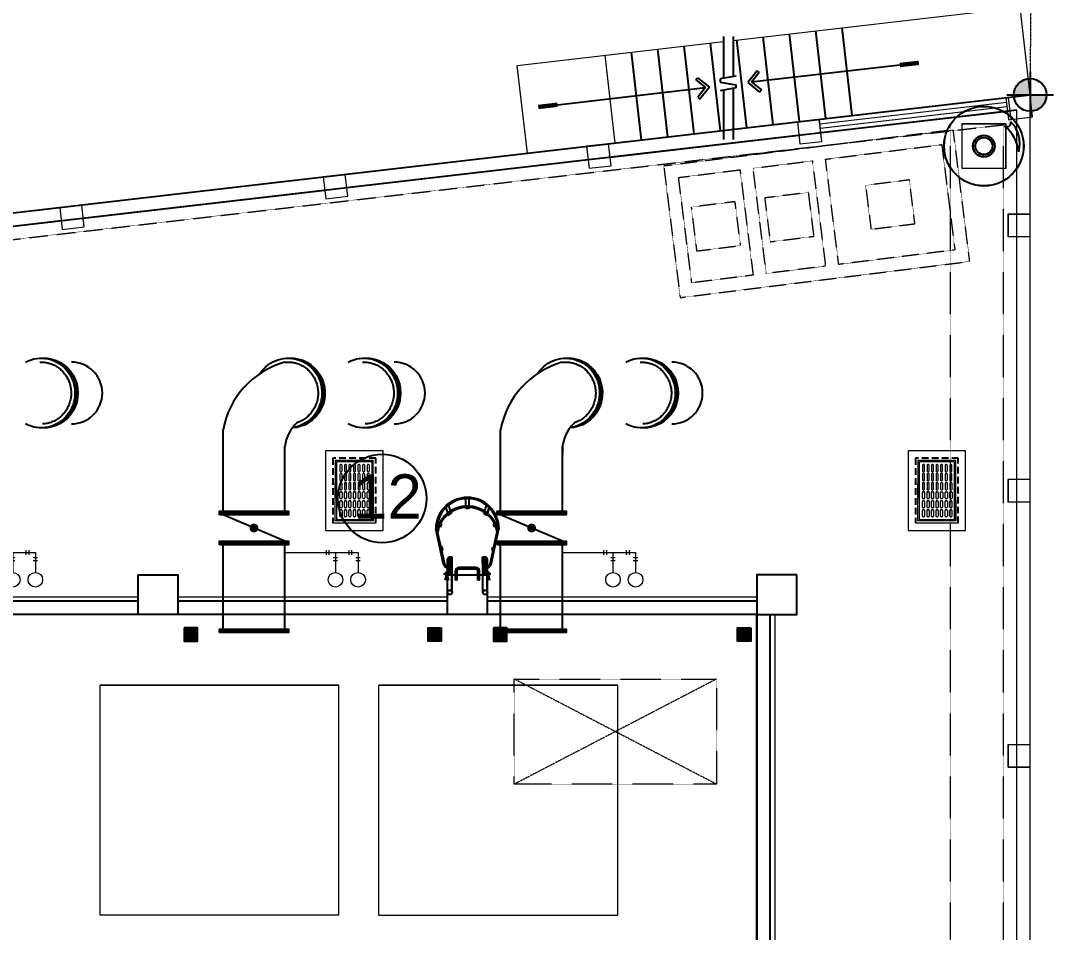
# Model space of a CAD drawing. Header units: inches. Extents: x 25480 to 951550, y -607927 to 1377809.
# Drawn here: x 498587 to 510268, y 374375 to 384686 of the extents above; entities that cross this region are included whole.
import ezdxf

# ---------------------------------------------------------------- set-up
doc = ezdxf.new("R2010")
doc.units = ezdxf.units.IN
doc.header["$MEASUREMENT"] = 0
for name, pattern in [('CENTER', [2, 1.25, -0.25, 0.25, -0.25]), ('HIDDEN', [0.375, 0.25, -0.125]), ('PHANTOM', [2.5, 1.25, -0.25, 0.25, -0.25, 0.25, -0.25])]:
    doc.linetypes.add(name, pattern=pattern)
doc.layers.add('DIM', color=251, linetype='Continuous', lineweight=0)
for name, color, linetype in [('M-HVAC-EQPM-NEW', 5, 'Continuous'), ('M-X-BKGD', 8, 'Continuous'), ('PIPE FLOOR PLAN', 251, 'Continuous')]:
    doc.layers.add(name, color=color, linetype=linetype)
doc.styles.get("Standard").update_dxf_attribs({"font": 'arial.ttf'})

# ---------------------------------------------------------------- blocks, each defined once
blk = doc.blocks.new('123')
at = {"layer": 'DIM', "color": 8, "lineweight": 0}
for p, q in [((-754072, -1065246), (-751472, -1065246)), ((-754072, -1065246), (-751472, -1065246)), ((-754072, -1067946), (-754072, -1065246)), ((-754072, -1065246), (-751472, -1065246)), ((-754072, -1065246), (-751472, -1065246)), ((-754072, -1067946), (-754072, -1065246)), ((-751472, -1067946), (-751472, -1065246)), ((-751472, -1065246), (-751472, -1067946)), ((-751472, -1067946), (-751472, -1065246)), ((-751472, -1065246), (-751472, -1067946)), ((-754072, -1067946), (-751472, -1067946)), ((-754072, -1067946), (-751472, -1067946)), ((-754072, -1067946), (-751472, -1067946)), ((-754072, -1067946), (-751472, -1067946)), ((-754072, -1068401), (-751472, -1068401)), ((-754072, -1068401), (-751472, -1068401)), ((-754072, -1068401), (-754072, -1071101)), ((-754072, -1068401), (-751472, -1068401)), ((-754072, -1068401), (-751472, -1068401)), ((-754072, -1068401), (-754072, -1071101)), ((-751472, -1071101), (-751472, -1068401)), ((-751472, -1068401), (-751472, -1071101)), ((-751472, -1071101), (-751472, -1068401)), ((-751472, -1068401), (-751472, -1071101)), ((-754072, -1071101), (-751472, -1071101)), ((-754072, -1071101), (-751472, -1071101)), ((-754072, -1071101), (-751472, -1071101)), ((-754072, -1071101), (-751472, -1071101))]:
    blk.add_line(p, q, dxfattribs=at)
at = {"layer": 'DIM', "color": 8, "linetype": 'Continuous', "lineweight": 0, "ltscale": 10}
for p, q in [((-776145, -1075616), (-744963, -1075616)), ((-755145, -1075616), (-752395, -1075616)), ((-752145, -1075616), (-749395, -1075616)), ((-749145, -1075616), (-746395, -1075616)), ((-746145, -1075616), (-745064, -1075616)), ((-786820, -1075766), (-744795, -1075766)), ((-786820, -1075766), (-745047, -1075766))]:
    blk.add_line(p, q, dxfattribs=at)
at = {"layer": 'DIM', "ltscale": 10}
for points in [[(-746038, -1065038), (-746067, -1064790), (-746315, -1064818), (-746286, -1065067)], [(-745693, -1068018), (-745722, -1067770), (-745970, -1067798), (-745941, -1068047)], [(-745348, -1070998), (-745376, -1070750), (-745625, -1070778), (-745596, -1071027)], [(-745071, -1073382), (-745100, -1073134), (-745348, -1073163), (-745320, -1073411)], [(-744795, -1075766), (-744824, -1075518), (-745072, -1075547), (-745043, -1075795)]]:
    blk.add_lwpolyline(points, close=True, dxfattribs=at)
at = {"layer": 'DIM', "color": 8, "linetype": 'Continuous', "lineweight": 0, "ltscale": 10}
blk.add_lwpolyline([(-745623, -1074993), (-745623, -1075493), (-745123, -1075493), (-745123, -1074993)], close=True, dxfattribs=at)
at = {"layer": 'DIM'}
for points in [[(-752395, -1075516), (-752395, -1075766), (-752145, -1075766), (-752145, -1075516)], [(-749395, -1075516), (-749395, -1075766), (-749145, -1075766), (-749145, -1075516)], [(-746395, -1075516), (-746395, -1075766), (-746145, -1075766), (-746145, -1075516)]]:
    blk.add_lwpolyline(points, close=True, dxfattribs=at)
at = {"layer": 'PIPE FLOOR PLAN', "color": 8}
for p, q in [((-747981, -1049571), (-744963, -1075616)), ((-747830, -1049571), (-744795, -1075766)), ((-747830, -1049571), (-744795, -1075766)), ((-750671, -1072676), (-750671, -1054126)), ((-750671, -1072676), (-750671, -1054126)), ((-746532, -1062075), (-746216, -1064807)), ((-750521, -1065676), (-750521, -1062626)), ((-750521, -1065676), (-750521, -1062626)), ((-746187, -1065055), (-745871, -1067787)), ((-750521, -1069176), (-750521, -1066126)), ((-750521, -1069176), (-750521, -1066126)), ((-745842, -1068035), (-745525, -1070767)), ((-750104, -1069132), (-749704, -1069045)), ((-750101, -1069144), (-749734, -1069064)), ((-749707, -1069058), (-749703, -1069057)), ((-749684, -1069091), (-749679, -1069079)), ((-750420, -1069176), (-750049, -1069176)), ((-750221, -1069160), (-750281, -1069146)), ((-750281, -1069160), (-750221, -1069160)), ((-750281, -1069173), (-750221, -1069173)), ((-750221, -1069173), (-750281, -1069186)), ((-750221, -1069143), (-750208, -1069143)), ((-750208, -1069192), (-750208, -1069143)), ((-750208, -1069153), (-750196, -1069153)), ((-750208, -1069180), (-750196, -1069180)), ((-750208, -1069192), (-750139, -1069192)), ((-750196, -1069180), (-750196, -1069153)), ((-750126, -1069192), (-750024, -1069192)), ((-750024, -1069192), (-750024, -1069204)), ((-750024, -1069229), (-750024, -1069192)), ((-749943, -1069122), (-749946, -1069110)), ((-749943, -1069122), (-749907, -1069114)), ((-749907, -1069114), (-749910, -1069102)), ((-749651, -1069106), (-749645, -1069094)), ((-749539, -1069180), (-749552, -1069184)), ((-749461, -1069157), (-749526, -1069176)), ((-749434, -1069187), (-749503, -1069208)), ((-750420, -1069226), (-750049, -1069226)), ((-750282, -1069266), (-750227, -1069266)), ((-750282, -1069284), (-750282, -1069266)), ((-750282, -1069284), (-750224, -1069284)), ((-750221, -1069204), (-750134, -1069204)), ((-750221, -1069266), (-750221, -1069536)), ((-750221, -1069266), (-750176, -1069266)), ((-750221, -1069284), (-750176, -1069284)), ((-750158, -1069500), (-750158, -1069303)), ((-750139, -1069500), (-750139, -1069303)), ((-750119, -1069204), (-750024, -1069204)), ((-750091, -1069217), (-750024, -1069217)), ((-750091, -1069229), (-750024, -1069229)), ((-750077, -1069217), (-750077, -1069204)), ((-749515, -1069211), (-749528, -1069215)), ((-749471, -1069383), (-749459, -1069383)), ((-749471, -1069420), (-749459, -1069420)), ((-749446, -1069383), (-749360, -1069383)), ((-749446, -1069420), (-749360, -1069420)), ((-750282, -1069518), (-750223, -1069518)), ((-750282, -1069536), (-750282, -1069518)), ((-750282, -1069536), (-750224, -1069536)), ((-750221, -1069518), (-750176, -1069518)), ((-750221, -1069536), (-750176, -1069536)), ((-750521, -1072676), (-750521, -1069626)), ((-750521, -1072676), (-750521, -1069626)), ((-750420, -1069576), (-750049, -1069576)), ((-750420, -1069626), (-750049, -1069626)), ((-750221, -1069628), (-750281, -1069616)), ((-750281, -1069628), (-750221, -1069628)), ((-750281, -1069641), (-750221, -1069641)), ((-750221, -1069641), (-750281, -1069652)), ((-750221, -1069598), (-750134, -1069598)), ((-750221, -1069659), (-750208, -1069659)), ((-750208, -1069610), (-750139, -1069610)), ((-750208, -1069659), (-750208, -1069610)), ((-750208, -1069621), (-750196, -1069621)), ((-750208, -1069648), (-750196, -1069648)), ((-750196, -1069648), (-750196, -1069621)), ((-750126, -1069610), (-750024, -1069610)), ((-750119, -1069598), (-750024, -1069598)), ((-750104, -1069670), (-749704, -1069758)), ((-750101, -1069658), (-749734, -1069739)), ((-750091, -1069573), (-750024, -1069573)), ((-750091, -1069586), (-750024, -1069586)), ((-750077, -1069598), (-750077, -1069586)), ((-750024, -1069610), (-750024, -1069573)), ((-750024, -1069610), (-750024, -1069598)), ((-749539, -1069622), (-749552, -1069619)), ((-749515, -1069591), (-749528, -1069587)), ((-749461, -1069645), (-749526, -1069626)), ((-749434, -1069615), (-749503, -1069595)), ((-749943, -1069680), (-749946, -1069692)), ((-749943, -1069680), (-749907, -1069688)), ((-749907, -1069688), (-749910, -1069700)), ((-749707, -1069745), (-749703, -1069745)), ((-749684, -1069711), (-749679, -1069723)), ((-749651, -1069696), (-749645, -1069708)), ((-745497, -1071015), (-745249, -1073151)), ((-758821, -1072676), (-750671, -1072676)), ((-758821, -1072676), (-750671, -1072676)), ((-756221, -1072826), (-750671, -1072826)), ((-756221, -1072826), (-750671, -1072826)), ((-745220, -1073399), (-744973, -1075535))]:
    blk.add_line(p, q, dxfattribs=at)
for points in [[(-750221, -1065676), (-750221, -1066126), (-750671, -1066126), (-750671, -1065676)], [(-750221, -1065676), (-750221, -1066126), (-750671, -1066126), (-750671, -1065676)], [(-750221, -1069176), (-750221, -1069626), (-750671, -1069626), (-750671, -1069176)], [(-750221, -1069176), (-750221, -1069626), (-750671, -1069626), (-750671, -1069176)], [(-750221, -1073126), (-750221, -1072676), (-750671, -1072676), (-750671, -1073126)], [(-750221, -1073126), (-750221, -1072676), (-750671, -1072676), (-750671, -1073126)]]:
    blk.add_lwpolyline(points, close=True, dxfattribs=at)
for centre, radius in [((-750420, -1069201), 25), ((-750420, -1069601), 25), ((-745373, -1075243), 450), ((-745373, -1075243), 123), ((-745373, -1075243), 97.2)]:
    blk.add_circle(centre, radius, dxfattribs=at)
for centre, radius, start, end in [((-749802, -1069401), 344, 281.3932, 78.6068), ((-749802, -1069401), 357, 285.5898, 74.4102), ((-749704, -1069401), 357, 270, 90), ((-749704, -1069401), 344, 270.2198, 89.7802), ((-750091, -1069180), 49.2, 100.4734, 270), ((-750091, -1069180), 36.9, 100.1803, 270), ((-750049, -1069201), 25, 270, 90), ((-749802, -1069401), 332, 62.7732, 69.1427), ((-749802, -1069401), 332, 34.0982, 40.9215), ((-750176, -1069303), 36.9, 0, 90), ((-750176, -1069303), 18.4, 0, 90), ((-749802, -1069401), 332, 356.8153, 3.1847), ((-750176, -1069500), 36.9, 270, 0), ((-750176, -1069500), 18.4, 270, 0), ((-750091, -1069623), 49.2, 90, 255.6613), ((-750091, -1069623), 36.9, 90, 259.9073), ((-750049, -1069601), 25, 270, 90), ((-749802, -1069401), 332, 319.0784, 325.9018), ((-749802, -1069401), 332, 290.8573, 297.2268), ((-745503, -1075178), 467, 277.9441, 320.238), ((-745108, -1075503), 46.1, 144.3096, 283.2578), ((-745352, -1075281), 369, 256.5635, 313.6447)]:
    blk.add_arc(centre, radius, start, end, dxfattribs=at)
blk.add_point((-750139, -1069610), dxfattribs=at)
blk = doc.blocks.new('PT-PA')
at = {"layer": 'DIM', "color": 8}
for p, q in [((175465, 21566), (175465, 20730)), ((175490, 21092), (175439, 21092)), ((175490, 21059), (175439, 21059)), ((175465, 20986), (175239, 20986)), ((175375, 21012), (175375, 20961)), ((175409, 21012), (175409, 20961)), ((175490, 20836), (175439, 20836)), ((175490, 20803), (175439, 20803)), ((175465, 20730), (175239, 20730)), ((175375, 20756), (175375, 20705)), ((175409, 20756), (175409, 20705))]:
    blk.add_line(p, q, dxfattribs=at)
for centre in [(175157, 20986), (175157, 20730)]:
    blk.add_circle(centre, 82.6, dxfattribs=at)

msp = doc.modelspace()

# ---------------------------------------------------------------- hatches: boundary and pattern name
at = {"layer": 'M-X-BKGD'}
for points in [[(510006, 384031, 0.414214), (509821, 383846), (510006, 383846)], [(510191, 383846), (510006, 383846), (510006, 383661, 0.414214)]]:
    msp.add_hatch(color=8, dxfattribs=at).paths.add_polyline_path(points)

# ---------------------------------------------------------------- linework, layer by layer
at = {"layer": 'M-HVAC-EQPM-NEW', "color": 8}
for centre, radius in [((510006, 383846), 185), ((509483, 383267), 450), ((509483, 383267), 123), ((509483, 383267), 97.2), ((503441, 378220), 25), ((503841, 378220), 25)]:
    msp.add_circle(centre, radius, dxfattribs=at)
at = {"layer": 'M-HVAC-EQPM-NEW'}
msp.add_circle((502676, 379282), 500, dxfattribs=at)
at = {"layer": 'M-X-BKGD', "color": 8, "linetype": 'PHANTOM', "lineweight": 0, "ltscale": 10}
msp.add_line((510006, 383846), (510084, 391540), dxfattribs=at)
at = {"layer": 'M-X-BKGD', "color": 8, "linetype": 'Continuous', "lineweight": 0, "ltscale": 10}
for p, q in [((506646, 384463), (509891, 384839)), ((510006, 383846), (509891, 384839)), ((504204, 384180), (506537, 384450)), ((505312, 383302), (505197, 384295)), ((504319, 383187), (504204, 384180)), ((445196, 376336), (510006, 383846)), ((445196, 376336), (510006, 383846)), ((507627, 383520), (509737, 383764)), ((510006, 341821), (510006, 383846)), ((510006, 383795), (510011, 383796)), ((510006, 383745), (510017, 383746)), ((507633, 383470), (509743, 383714)), ((509856, 382495), (509856, 383577)), ((509856, 382495), (509856, 383577)), ((510006, 341821), (510006, 383594)), ((505255, 383144), (507390, 383392)), ((502275, 382799), (505006, 383115)), ((499295, 382454), (502026, 382770)), ((496315, 382108), (499046, 382425)), ((509856, 379495), (509856, 382245)), ((509856, 379495), (509856, 382245)), ((502197, 379657), (502197, 379593)), ((502214, 379665), (502206, 379665)), ((502222, 379593), (502222, 379657)), ((502249, 379657), (502249, 379593)), ((502266, 379665), (502257, 379665)), ((502274, 379593), (502274, 379657)), ((502298, 379657), (502298, 379593)), ((502315, 379665), (502307, 379665)), ((502323, 379593), (502323, 379657)), ((502351, 379657), (502351, 379593)), ((502367, 379665), (502359, 379665)), ((502376, 379593), (502376, 379657)), ((502401, 379657), (502401, 379593)), ((502417, 379665), (502409, 379665)), ((502426, 379593), (502426, 379657)), ((502454, 379657), (502454, 379593)), ((502470, 379665), (502462, 379665)), ((502479, 379593), (502479, 379657)), ((502506, 379657), (502506, 379593)), ((502523, 379665), (502515, 379665)), ((502531, 379593), (502531, 379657)), ((508787, 379657), (508787, 379593)), ((508804, 379665), (508795, 379665)), ((508812, 379593), (508812, 379657)), ((508839, 379657), (508839, 379593)), ((508856, 379665), (508847, 379665)), ((508864, 379593), (508864, 379657)), ((508888, 379657), (508888, 379593)), ((508905, 379665), (508897, 379665)), ((508913, 379593), (508913, 379657)), ((508941, 379657), (508941, 379593)), ((508957, 379665), (508949, 379665)), ((508966, 379593), (508966, 379657)), ((508991, 379657), (508991, 379593)), ((509007, 379665), (508999, 379665)), ((509016, 379593), (509016, 379657)), ((509044, 379657), (509044, 379593)), ((509060, 379665), (509052, 379665)), ((509069, 379593), (509069, 379657)), ((509096, 379657), (509096, 379593)), ((509113, 379665), (509105, 379665)), ((509121, 379593), (509121, 379657)), ((502197, 379555), (502197, 379491)), ((502206, 379585), (502214, 379585)), ((502214, 379563), (502206, 379563)), ((502222, 379491), (502222, 379555)), ((502249, 379555), (502249, 379491)), ((502257, 379585), (502266, 379585)), ((502266, 379563), (502257, 379563)), ((502274, 379491), (502274, 379555)), ((502298, 379555), (502298, 379491)), ((502307, 379585), (502315, 379585)), ((502315, 379563), (502307, 379563)), ((502323, 379491), (502323, 379555)), ((502351, 379555), (502351, 379491)), ((502359, 379585), (502367, 379585)), ((502367, 379563), (502359, 379563)), ((502376, 379491), (502376, 379555)), ((502401, 379555), (502401, 379491)), ((502409, 379585), (502417, 379585)), ((502417, 379563), (502409, 379563)), ((502426, 379491), (502426, 379555)), ((502454, 379555), (502454, 379491)), ((502462, 379585), (502470, 379585)), ((502470, 379563), (502462, 379563)), ((502479, 379491), (502479, 379555)), ((502506, 379555), (502506, 379491)), ((502515, 379585), (502523, 379585)), ((502523, 379563), (502515, 379563)), ((502531, 379491), (502531, 379555)), ((508787, 379555), (508787, 379491)), ((508795, 379585), (508804, 379585)), ((508804, 379563), (508795, 379563)), ((508812, 379491), (508812, 379555)), ((508839, 379555), (508839, 379491)), ((508847, 379585), (508856, 379585)), ((508856, 379563), (508847, 379563)), ((508864, 379491), (508864, 379555)), ((508888, 379555), (508888, 379491)), ((508897, 379585), (508905, 379585)), ((508905, 379563), (508897, 379563)), ((508913, 379491), (508913, 379555)), ((508941, 379555), (508941, 379491)), ((508949, 379585), (508957, 379585)), ((508957, 379563), (508949, 379563)), ((508966, 379491), (508966, 379555)), ((508991, 379555), (508991, 379491)), ((508999, 379585), (509007, 379585)), ((509007, 379563), (508999, 379563)), ((509016, 379491), (509016, 379555)), ((509044, 379555), (509044, 379491)), ((509052, 379585), (509060, 379585)), ((509060, 379563), (509052, 379563)), ((509069, 379491), (509069, 379555)), ((509096, 379555), (509096, 379491)), ((509105, 379585), (509113, 379585)), ((509113, 379563), (509105, 379563)), ((509121, 379491), (509121, 379555)), ((502197, 379452), (502197, 379389)), ((502206, 379483), (502214, 379483)), ((502214, 379460), (502206, 379460)), ((502222, 379389), (502222, 379452)), ((502249, 379452), (502249, 379389)), ((502257, 379483), (502266, 379483)), ((502266, 379460), (502257, 379460)), ((502274, 379389), (502274, 379452)), ((502298, 379452), (502298, 379389)), ((502307, 379483), (502315, 379483)), ((502315, 379460), (502307, 379460)), ((502323, 379389), (502323, 379452)), ((502351, 379452), (502351, 379389)), ((502359, 379483), (502367, 379483)), ((502367, 379460), (502359, 379460)), ((502376, 379389), (502376, 379452)), ((502403, 379452), (502403, 379389)), ((502409, 379483), (502417, 379483)), ((502420, 379460), (502411, 379460)), ((502428, 379389), (502428, 379452)), ((502455, 379452), (502455, 379389)), ((502462, 379483), (502470, 379483)), ((502472, 379460), (502464, 379460)), ((502480, 379389), (502480, 379452)), ((502508, 379452), (502508, 379389)), ((502515, 379483), (502523, 379483)), ((502524, 379460), (502516, 379460)), ((502533, 379389), (502533, 379452)), ((508787, 379452), (508787, 379389)), ((508795, 379483), (508804, 379483)), ((508804, 379460), (508795, 379460)), ((508812, 379389), (508812, 379452)), ((508839, 379452), (508839, 379389)), ((508847, 379483), (508856, 379483)), ((508856, 379460), (508847, 379460)), ((508864, 379389), (508864, 379452)), ((508888, 379452), (508888, 379389)), ((508897, 379483), (508905, 379483)), ((508905, 379460), (508897, 379460)), ((508913, 379389), (508913, 379452)), ((508941, 379452), (508941, 379389)), ((508949, 379483), (508957, 379483)), ((508957, 379460), (508949, 379460)), ((508966, 379389), (508966, 379452)), ((508993, 379452), (508993, 379389)), ((508999, 379483), (509007, 379483)), ((509010, 379460), (509001, 379460)), ((509018, 379389), (509018, 379452)), ((509045, 379452), (509045, 379389)), ((509052, 379483), (509060, 379483)), ((509062, 379460), (509054, 379460)), ((509070, 379389), (509070, 379452)), ((509098, 379452), (509098, 379389)), ((509105, 379483), (509113, 379483)), ((509114, 379460), (509106, 379460)), ((509123, 379389), (509123, 379452)), ((502197, 379288), (502197, 379351)), ((502206, 379380), (502214, 379380)), ((502206, 379359), (502214, 379359)), ((502222, 379351), (502222, 379288)), ((502249, 379288), (502249, 379351)), ((502257, 379380), (502266, 379380)), ((502257, 379359), (502266, 379359)), ((502274, 379351), (502274, 379288)), ((502298, 379288), (502298, 379351)), ((502307, 379380), (502315, 379380)), ((502307, 379359), (502315, 379359)), ((502323, 379351), (502323, 379288)), ((502351, 379288), (502351, 379351)), ((502359, 379380), (502367, 379380)), ((502359, 379359), (502367, 379359)), ((502376, 379351), (502376, 379288)), ((502403, 379288), (502403, 379351)), ((502411, 379380), (502420, 379380)), ((502411, 379359), (502420, 379359)), ((502428, 379351), (502428, 379288)), ((502455, 379288), (502455, 379351)), ((502464, 379380), (502472, 379380)), ((502464, 379359), (502472, 379359)), ((502480, 379351), (502480, 379288)), ((502508, 379288), (502508, 379351)), ((502516, 379380), (502524, 379380)), ((502516, 379359), (502524, 379359)), ((502533, 379351), (502533, 379288)), ((508787, 379288), (508787, 379351)), ((508795, 379380), (508804, 379380)), ((508795, 379359), (508804, 379359)), ((508812, 379351), (508812, 379288)), ((508839, 379288), (508839, 379351)), ((508847, 379380), (508856, 379380)), ((508847, 379359), (508856, 379359)), ((508864, 379351), (508864, 379288)), ((508888, 379288), (508888, 379351)), ((508897, 379380), (508905, 379380)), ((508897, 379359), (508905, 379359)), ((508913, 379351), (508913, 379288)), ((508941, 379288), (508941, 379351)), ((508949, 379380), (508957, 379380)), ((508949, 379359), (508957, 379359)), ((508966, 379351), (508966, 379288)), ((508993, 379288), (508993, 379351)), ((509001, 379380), (509010, 379380)), ((509001, 379359), (509010, 379359)), ((509018, 379351), (509018, 379288)), ((509045, 379288), (509045, 379351)), ((509054, 379380), (509062, 379380)), ((509054, 379359), (509062, 379359)), ((509070, 379351), (509070, 379288)), ((509098, 379288), (509098, 379351)), ((509106, 379380), (509114, 379380)), ((509106, 379359), (509114, 379359)), ((509123, 379351), (509123, 379288)), ((502197, 379185), (502197, 379248)), ((502214, 379279), (502206, 379279)), ((502206, 379257), (502214, 379257)), ((502222, 379248), (502222, 379185)), ((502249, 379185), (502249, 379248)), ((502266, 379279), (502257, 379279)), ((502257, 379257), (502266, 379257)), ((502274, 379248), (502274, 379185)), ((502298, 379185), (502298, 379248)), ((502315, 379279), (502307, 379279)), ((502307, 379257), (502315, 379257)), ((502323, 379248), (502323, 379185)), ((502351, 379185), (502351, 379248)), ((502367, 379279), (502359, 379279)), ((502359, 379257), (502367, 379257)), ((502376, 379248), (502376, 379185)), ((502401, 379185), (502401, 379248)), ((502409, 379257), (502417, 379257)), ((502420, 379279), (502411, 379279)), ((502426, 379248), (502426, 379185)), ((502454, 379185), (502454, 379248)), ((502462, 379257), (502470, 379257)), ((502472, 379279), (502464, 379279)), ((502479, 379248), (502479, 379185)), ((502506, 379185), (502506, 379248)), ((502515, 379257), (502523, 379257)), ((502524, 379279), (502516, 379279)), ((502531, 379248), (502531, 379185)), ((508787, 379185), (508787, 379248)), ((508804, 379279), (508795, 379279)), ((508795, 379257), (508804, 379257)), ((508812, 379248), (508812, 379185)), ((508839, 379185), (508839, 379248)), ((508856, 379279), (508847, 379279)), ((508847, 379257), (508856, 379257)), ((508864, 379248), (508864, 379185)), ((508888, 379185), (508888, 379248)), ((508905, 379279), (508897, 379279)), ((508897, 379257), (508905, 379257)), ((508913, 379248), (508913, 379185)), ((508941, 379185), (508941, 379248)), ((508957, 379279), (508949, 379279)), ((508949, 379257), (508957, 379257)), ((508966, 379248), (508966, 379185)), ((508991, 379185), (508991, 379248)), ((508999, 379257), (509007, 379257)), ((509010, 379279), (509001, 379279)), ((509016, 379248), (509016, 379185)), ((509044, 379185), (509044, 379248)), ((509052, 379257), (509060, 379257)), ((509062, 379279), (509054, 379279)), ((509069, 379248), (509069, 379185)), ((509096, 379185), (509096, 379248)), ((509105, 379257), (509113, 379257)), ((509114, 379279), (509106, 379279)), ((509121, 379248), (509121, 379185)), ((509856, 376495), (509856, 379245)), ((509856, 376495), (509856, 379245)), ((502197, 379083), (502197, 379147)), ((502214, 379177), (502206, 379177)), ((502206, 379155), (502214, 379155)), ((502214, 379075), (502206, 379075)), ((502222, 379147), (502222, 379083)), ((502249, 379083), (502249, 379147)), ((502266, 379177), (502257, 379177)), ((502257, 379155), (502266, 379155)), ((502266, 379075), (502257, 379075)), ((502274, 379147), (502274, 379083)), ((502298, 379083), (502298, 379147)), ((502315, 379177), (502307, 379177)), ((502307, 379155), (502315, 379155)), ((502315, 379075), (502307, 379075)), ((502323, 379147), (502323, 379083)), ((502351, 379083), (502351, 379147)), ((502367, 379177), (502359, 379177)), ((502359, 379155), (502367, 379155)), ((502367, 379075), (502359, 379075)), ((502376, 379147), (502376, 379083)), ((502401, 379083), (502401, 379147)), ((502417, 379177), (502409, 379177)), ((502409, 379155), (502417, 379155)), ((502417, 379075), (502409, 379075)), ((502426, 379147), (502426, 379083)), ((502454, 379083), (502454, 379147)), ((502470, 379177), (502462, 379177)), ((502462, 379155), (502470, 379155)), ((502470, 379075), (502462, 379075)), ((502479, 379147), (502479, 379083)), ((502506, 379083), (502506, 379147)), ((502523, 379177), (502515, 379177)), ((502515, 379155), (502523, 379155)), ((502523, 379075), (502515, 379075)), ((502531, 379147), (502531, 379083)), ((508787, 379083), (508787, 379147)), ((508804, 379177), (508795, 379177)), ((508795, 379155), (508804, 379155)), ((508804, 379075), (508795, 379075)), ((508812, 379147), (508812, 379083)), ((508839, 379083), (508839, 379147)), ((508856, 379177), (508847, 379177)), ((508847, 379155), (508856, 379155)), ((508856, 379075), (508847, 379075)), ((508864, 379147), (508864, 379083)), ((508888, 379083), (508888, 379147)), ((508905, 379177), (508897, 379177)), ((508897, 379155), (508905, 379155)), ((508905, 379075), (508897, 379075)), ((508913, 379147), (508913, 379083)), ((508941, 379083), (508941, 379147)), ((508957, 379177), (508949, 379177)), ((508949, 379155), (508957, 379155)), ((508957, 379075), (508949, 379075)), ((508966, 379147), (508966, 379083)), ((508991, 379083), (508991, 379147)), ((509007, 379177), (508999, 379177)), ((508999, 379155), (509007, 379155)), ((509007, 379075), (508999, 379075)), ((509016, 379147), (509016, 379083)), ((509044, 379083), (509044, 379147)), ((509060, 379177), (509052, 379177)), ((509052, 379155), (509060, 379155)), ((509060, 379075), (509052, 379075)), ((509069, 379147), (509069, 379083)), ((509096, 379083), (509096, 379147)), ((509113, 379177), (509105, 379177)), ((509105, 379155), (509113, 379155)), ((509113, 379075), (509105, 379075)), ((509121, 379147), (509121, 379083)), ((502603, 379002), (502118, 379002)), ((509193, 379002), (508708, 379002)), ((509856, 373495), (509856, 376245)), ((509856, 373495), (509856, 376245))]:
    msp.add_line(p, q, dxfattribs=at)
at = {"layer": 'M-X-BKGD', "color": 8}
for p, q in [((507696, 383578), (507581, 384571)), ((507994, 383613), (507879, 384606)), ((506537, 384507), (506537, 384036)), ((506646, 384507), (506646, 384053)), ((506802, 383474), (506687, 384468)), ((507100, 383509), (506985, 384502)), ((507398, 383544), (507283, 384537)), ((505610, 383336), (505495, 384330)), ((505908, 383371), (505793, 384364)), ((506206, 383405), (506091, 384399)), ((506504, 383440), (506389, 384433)), ((506918, 384118), (506812, 383985)), ((508531, 384184), (506855, 383990)), ((506942, 384100), (506855, 383990)), ((506942, 384100), (506918, 384118)), ((510006, 384108), (510006, 383583)), ((506224, 384016), (506243, 384040)), ((506224, 384016), (506334, 383929)), ((506243, 384040), (506377, 383934)), ((506679, 384059), (506501, 384030)), ((506501, 384030), (506501, 383991)), ((506501, 383991), (506676, 383959)), ((506812, 383985), (506946, 383879)), ((506855, 383990), (506965, 383902)), ((504658, 383735), (506334, 383929)), ((506334, 383929), (506247, 383819)), ((506377, 383934), (506271, 383800)), ((506676, 383926), (506501, 383893)), ((506537, 383900), (506537, 383342)), ((506646, 383921), (506646, 383342)), ((506676, 383959), (506676, 383926)), ((506965, 383902), (506946, 383879)), ((506247, 383819), (506271, 383800)), ((509743, 383846), (510268, 383846)), ((503427, 379206), (503447, 379138)), ((503622, 379194), (503622, 379280)), ((503622, 379170), (503622, 379182)), ((503659, 379194), (503659, 379280)), ((503659, 379170), (503659, 379182)), ((503854, 379206), (503834, 379138)), ((503396, 379179), (503416, 379115)), ((503419, 379102), (503423, 379089)), ((503451, 379125), (503455, 379113)), ((503830, 379125), (503827, 379113)), ((503862, 379102), (503858, 379089)), ((503885, 379179), (503866, 379115)), ((503330, 378956), (503319, 378962)), ((503345, 378990), (503334, 378995)), ((503936, 378990), (503948, 378995)), ((503951, 378956), (503963, 378962)), ((503372, 378537), (503284, 378937)), ((503297, 378934), (503296, 378938)), ((503384, 378540), (503303, 378907)), ((503898, 378540), (503978, 378907)), ((503910, 378537), (503997, 378937)), ((503984, 378934), (503985, 378938)), ((503354, 378733), (503342, 378731)), ((503362, 378697), (503354, 378733)), ((503920, 378697), (503927, 378733)), ((503927, 378733), (503939, 378731)), ((503362, 378697), (503350, 378695)), ((503432, 378617), (503444, 378617)), ((503468, 378617), (503432, 378617)), ((503432, 378514), (503432, 378617)), ((503444, 378522), (503444, 378617)), ((503456, 378549), (503456, 378617)), ((503468, 378549), (503468, 378617)), ((503850, 378617), (503813, 378617)), ((503813, 378549), (503813, 378617)), ((503825, 378549), (503825, 378617)), ((503850, 378617), (503837, 378617)), ((503837, 378522), (503837, 378617)), ((503850, 378514), (503850, 378617)), ((503920, 378697), (503932, 378695)), ((503416, 378220), (503416, 378592)), ((503432, 378432), (503432, 378502)), ((503456, 378564), (503444, 378564)), ((503444, 378420), (503444, 378507)), ((503466, 378220), (503466, 378592)), ((503739, 378502), (503542, 378502)), ((503739, 378483), (503542, 378483)), ((503816, 378220), (503816, 378592)), ((503837, 378564), (503825, 378564)), ((503837, 378420), (503837, 378507)), ((503850, 378432), (503850, 378502)), ((503866, 378220), (503866, 378592)), ((503382, 378420), (503382, 378432)), ((503432, 378432), (503382, 378432)), ((503400, 378420), (503385, 378359)), ((503393, 378432), (503393, 378445)), ((503420, 378445), (503393, 378445)), ((503400, 378359), (503400, 378420)), ((503413, 378359), (503413, 378420)), ((503413, 378420), (503425, 378359)), ((503420, 378432), (503420, 378445)), ((503505, 378420), (503505, 378465)), ((503505, 378420), (503776, 378420)), ((503505, 378359), (503505, 378414)), ((503524, 378420), (503524, 378465)), ((503524, 378359), (503524, 378416)), ((503757, 378420), (503757, 378465)), ((503757, 378359), (503757, 378418)), ((503776, 378420), (503776, 378465)), ((503776, 378359), (503776, 378417)), ((503899, 378432), (503850, 378432)), ((503867, 378420), (503855, 378359)), ((503860, 378432), (503860, 378445)), ((503887, 378445), (503860, 378445)), ((503867, 378359), (503867, 378420)), ((503880, 378359), (503880, 378420)), ((503880, 378420), (503891, 378359)), ((503887, 378432), (503887, 378445)), ((503899, 378420), (503899, 378432)), ((503524, 378359), (503505, 378359)), ((503776, 378359), (503757, 378359))]:
    msp.add_line(p, q, dxfattribs=at)
at = {"layer": 'M-X-BKGD', "color": 8, "linetype": 'HIDDEN', "lineweight": 0, "ltscale": 10}
for p, q in [((445230, 376038), (509706, 383509)), ((509106, 341821), (509106, 383509)), ((509706, 341821), (509706, 383509)), ((506457, 376051), (504170, 377240)), ((506457, 377240), (504170, 376051))]:
    msp.add_line(p, q, dxfattribs=at)
at = {"layer": 'M-X-BKGD', "color": 8, "linetype": 'Continuous', "ltscale": 10}
for p, q in [((500876, 379098), (500876, 380059)), ((504016, 379098), (504016, 380059)), ((501576, 379098), (501576, 379869)), ((504716, 379098), (504716, 379869)), ((500876, 377766), (500876, 378798)), ((501576, 377766), (501576, 378798)), ((504016, 377766), (504016, 378798)), ((504716, 377766), (504716, 378798))]:
    msp.add_line(p, q, dxfattribs=at)
at = {"layer": 'M-X-BKGD', "color": 8, "linetype": 'Continuous', "ltscale": 3.5}
for p, q in [((500836, 379118), (501616, 379118)), ((503976, 379118), (504756, 379118)), ((500836, 378778), (501616, 378778)), ((503976, 378778), (504756, 378778)), ((500836, 377786), (501616, 377786)), ((503976, 377786), (504756, 377786))]:
    msp.add_line(p, q, dxfattribs=at)
at = {"layer": 'M-X-BKGD', "color": 8, "linetype": 'Continuous'}
for p, q in [((501576, 378798), (500876, 379098)), ((504716, 378798), (504016, 379098))]:
    msp.add_line(p, q, dxfattribs=at)
at = {"layer": 'M-X-BKGD', "color": 8, "const_width": 50}
for points in [[(508531, 384184), (508747, 384209)], [(504442, 383710), (504658, 383735)]]:
    msp.add_lwpolyline(points, dxfattribs=at)
at = {"layer": 'M-X-BKGD', "color": 8, "linetype": 'Continuous', "lineweight": 0, "ltscale": 10}
for points in [[(510006, 383846), (509731, 383814), (509760, 383565), (510006, 383594)], [(507622, 383569), (507373, 383541), (507402, 383292), (507650, 383321)], [(509233, 383017), (509733, 383017), (509733, 383517), (509233, 383517)], [(505238, 383293), (504989, 383264), (505018, 383016), (505266, 383045)], [(502257, 382948), (502009, 382919), (502038, 382671), (502286, 382700)], [(499277, 382603), (499029, 382574), (499058, 382325), (499306, 382354)], [(509756, 382245), (510006, 382245), (510006, 382495), (509756, 382495)], [(502036, 379820), (502036, 378920), (502686, 378920), (502686, 379820)], [(502036, 379820), (502036, 378920), (502686, 378920), (502686, 379820)], [(508626, 379820), (508626, 378920), (509276, 378920), (509276, 379820)], [(508626, 379820), (508626, 378920), (509276, 378920), (509276, 379820)], [(502161, 379695), (502161, 379045), (502561, 379045), (502561, 379695)], [(508751, 379695), (508751, 379045), (509151, 379045), (509151, 379695)], [(509756, 379245), (510006, 379245), (510006, 379495), (509756, 379495)], [(499916, 377970), (500366, 377970), (500366, 378420), (499916, 378420)], [(499916, 377970), (500366, 377970), (500366, 378420), (499916, 378420)], [(503416, 377970), (503866, 377970), (503866, 378420), (503416, 378420)], [(506916, 377970), (507366, 377970), (507366, 378420), (506916, 378420)], [(506916, 354420), (488366, 354420), (488366, 377970), (506916, 377970)], [(509756, 376245), (510006, 376245), (510006, 376495), (509756, 376495)]]:
    msp.add_lwpolyline(points, close=True, dxfattribs=at)
at = {"layer": 'M-X-BKGD', "color": 8, "linetype": 'HIDDEN', "lineweight": 0, "ltscale": 10}
for points in [[(509136, 383451), (505861, 383042), (506047, 381554), (509322, 381963)], [(509154, 382093), (507840, 381929), (507691, 383119), (509006, 383284)], [(507691, 381910), (507021, 381826), (506872, 383017), (507542, 383101)], [(506872, 381808), (506178, 381721), (506029, 382912), (506724, 382999)], [(508144, 382823), (508206, 382327), (508702, 382389), (508640, 382885)], [(507003, 382681), (507065, 382185), (507561, 382247), (507499, 382743)], [(506172, 382577), (506233, 382081), (506730, 382143), (506668, 382639)], [(504170, 377240), (506457, 377240), (506457, 376051), (504170, 376051)]]:
    msp.add_lwpolyline(points, close=True, dxfattribs=at)
at = {"layer": 'M-X-BKGD', "color": 8, "linetype": 'HIDDEN', "ltscale": 300}
for points in [[(502603, 379002), (502603, 379737), (502118, 379737), (502118, 379002)], [(509193, 379002), (509193, 379737), (508708, 379737), (508708, 379002)]]:
    msp.add_lwpolyline(points, dxfattribs=at)
at = {"layer": 'M-X-BKGD', "color": 8, "linetype": 'Continuous', "lineweight": 0, "ltscale": 10}
for points in [[(502576, 379030), (502576, 379710), (502146, 379710), (502146, 379282)], [(509166, 379030), (509166, 379710), (508736, 379710), (508736, 379282)], [(502576, 379260), (502576, 379030), (502146, 379030), (502146, 379457)], [(509166, 379260), (509166, 379030), (508736, 379030), (508736, 379457)], [(496866, 378170), (499916, 378170)], [(500366, 378170), (503416, 378170)], [(503866, 378170), (506916, 378170)], [(507116, 377970), (507116, 372420)]]:
    msp.add_lwpolyline(points, dxfattribs=at)
at = {"layer": 'M-X-BKGD', "color": 8, "linetype": 'Continuous', "ltscale": 3.5}
for points in [[(500836, 379098), (500836, 379138), (501616, 379138), (501616, 379098)], [(503976, 379098), (503976, 379138), (504756, 379138), (504756, 379098)], [(500836, 378758), (500836, 378798), (501616, 378798), (501616, 378758)], [(503976, 378758), (503976, 378798), (504756, 378798), (504756, 378758)], [(500836, 377766), (500836, 377806), (501616, 377806), (501616, 377766)], [(503976, 377766), (503976, 377806), (504756, 377806), (504756, 377766)]]:
    msp.add_lwpolyline(points, close=True, dxfattribs=at)
at = {"layer": 'M-X-BKGD', "color": 8, "linetype": 'CENTER', "const_width": 50}
for points in [[(501226, 378923, 1), (501226, 378973, 1)], [(504366, 378923, 1), (504366, 378973, 1)]]:
    msp.add_lwpolyline(points, format="xyb", close=True, dxfattribs=at)
at = {"layer": 'M-X-BKGD', "color": 8}
for points in [[(500436, 377818), (500436, 377668), (500586, 377668), (500586, 377818)], [(500445, 377807), (500445, 377749), (500455, 377749), (500455, 377807)], [(500463, 377807), (500463, 377749), (500473, 377749), (500473, 377807)], [(500480, 377807), (500480, 377749), (500490, 377749), (500490, 377807)], [(500498, 377807), (500498, 377749), (500508, 377749), (500508, 377807)], [(500516, 377807), (500516, 377749), (500526, 377749), (500526, 377807)], [(500533, 377807), (500533, 377749), (500543, 377749), (500543, 377807)], [(500551, 377807), (500551, 377749), (500561, 377749), (500561, 377807)], [(500569, 377807), (500569, 377749), (500579, 377749), (500579, 377807)], [(503345, 377818), (503345, 377668), (503195, 377668), (503195, 377818)], [(503212, 377807), (503212, 377749), (503202, 377749), (503202, 377807)], [(503230, 377807), (503230, 377749), (503220, 377749), (503220, 377807)], [(503248, 377807), (503248, 377749), (503238, 377749), (503238, 377807)], [(503266, 377807), (503266, 377749), (503256, 377749), (503256, 377807)], [(503283, 377807), (503283, 377749), (503273, 377749), (503273, 377807)], [(503301, 377807), (503301, 377749), (503291, 377749), (503291, 377807)], [(503319, 377807), (503319, 377749), (503309, 377749), (503309, 377807)], [(503336, 377807), (503336, 377749), (503326, 377749), (503326, 377807)], [(503936, 377818), (503936, 377668), (504086, 377668), (504086, 377818)], [(503945, 377807), (503945, 377749), (503955, 377749), (503955, 377807)], [(503963, 377807), (503963, 377749), (503973, 377749), (503973, 377807)], [(503980, 377807), (503980, 377749), (503990, 377749), (503990, 377807)], [(503998, 377807), (503998, 377749), (504008, 377749), (504008, 377807)], [(504016, 377807), (504016, 377749), (504026, 377749), (504026, 377807)], [(504033, 377807), (504033, 377749), (504043, 377749), (504043, 377807)], [(504051, 377807), (504051, 377749), (504061, 377749), (504061, 377807)], [(504069, 377807), (504069, 377749), (504079, 377749), (504079, 377807)], [(506845, 377818), (506845, 377668), (506695, 377668), (506695, 377818)], [(506712, 377807), (506712, 377749), (506702, 377749), (506702, 377807)], [(506730, 377807), (506730, 377749), (506720, 377749), (506720, 377807)], [(506748, 377807), (506748, 377749), (506738, 377749), (506738, 377807)], [(506766, 377807), (506766, 377749), (506756, 377749), (506756, 377807)], [(506783, 377807), (506783, 377749), (506773, 377749), (506773, 377807)], [(506801, 377807), (506801, 377749), (506791, 377749), (506791, 377807)], [(506819, 377807), (506819, 377749), (506809, 377749), (506809, 377807)], [(506836, 377807), (506836, 377749), (506826, 377749), (506826, 377807)], [(500445, 377680), (500445, 377736), (500455, 377736), (500455, 377680)], [(500463, 377680), (500463, 377736), (500473, 377736), (500473, 377680)], [(500480, 377680), (500480, 377736), (500490, 377736), (500490, 377680)], [(500498, 377680), (500498, 377736), (500508, 377736), (500508, 377680)], [(500516, 377680), (500516, 377736), (500526, 377736), (500526, 377680)], [(500533, 377680), (500533, 377736), (500543, 377736), (500543, 377680)], [(500551, 377680), (500551, 377736), (500561, 377736), (500561, 377680)], [(500569, 377680), (500569, 377736), (500579, 377736), (500579, 377680)], [(503212, 377680), (503212, 377736), (503202, 377736), (503202, 377680)], [(503230, 377680), (503230, 377736), (503220, 377736), (503220, 377680)], [(503248, 377680), (503248, 377736), (503238, 377736), (503238, 377680)], [(503266, 377680), (503266, 377736), (503256, 377736), (503256, 377680)], [(503283, 377680), (503283, 377736), (503273, 377736), (503273, 377680)], [(503301, 377680), (503301, 377736), (503291, 377736), (503291, 377680)], [(503319, 377680), (503319, 377736), (503309, 377736), (503309, 377680)], [(503336, 377680), (503336, 377736), (503326, 377736), (503326, 377680)], [(503945, 377680), (503945, 377736), (503955, 377736), (503955, 377680)], [(503963, 377680), (503963, 377736), (503973, 377736), (503973, 377680)], [(503980, 377680), (503980, 377736), (503990, 377736), (503990, 377680)], [(503998, 377680), (503998, 377736), (504008, 377736), (504008, 377680)], [(504016, 377680), (504016, 377736), (504026, 377736), (504026, 377680)], [(504033, 377680), (504033, 377736), (504043, 377736), (504043, 377680)], [(504051, 377680), (504051, 377736), (504061, 377736), (504061, 377680)], [(504069, 377680), (504069, 377736), (504079, 377736), (504079, 377680)], [(506712, 377680), (506712, 377736), (506702, 377736), (506702, 377680)], [(506730, 377680), (506730, 377736), (506720, 377736), (506720, 377680)], [(506748, 377680), (506748, 377736), (506738, 377736), (506738, 377680)], [(506766, 377680), (506766, 377736), (506756, 377736), (506756, 377680)], [(506783, 377680), (506783, 377736), (506773, 377736), (506773, 377680)], [(506801, 377680), (506801, 377736), (506791, 377736), (506791, 377680)], [(506819, 377680), (506819, 377736), (506809, 377736), (506809, 377680)], [(506836, 377680), (506836, 377736), (506826, 377736), (506826, 377680)]]:
    msp.add_lwpolyline(points, close=True, dxfattribs=at)
for centre, radius, start, end in [((509742, 383532), 46.1, 234.3096, 13.2578), ((509520, 383288), 369, 346.5635, 43.6447), ((509417, 383138), 467, 7.9441, 50.238), ((499161, 380475), 350, 270, 90), ((502811, 380475), 350, 270, 90), ((505951, 380475), 350, 270, 90), ((503641, 378937), 357, 0, 180), ((503641, 378937), 344, 0.2198, 179.7802), ((503641, 378838), 357, 15.5898, 164.4102), ((503641, 378838), 344, 11.3932, 168.6068), ((503641, 378838), 332, 124.0982, 130.9215), ((503641, 378838), 332, 86.8153, 93.1847), ((503641, 378838), 332, 49.0784, 55.9018), ((503641, 378838), 332, 152.7732, 159.1427), ((503641, 378838), 332, 20.8573, 27.2268), ((503441, 378592), 25, 0, 180), ((503841, 378592), 25, 0, 180), ((503419, 378549), 49.2, 190.4734, 0), ((503419, 378549), 36.9, 190.1803, 0), ((503542, 378465), 36.9, 90, 180), ((503542, 378465), 18.4, 90, 180), ((503739, 378465), 36.9, 0, 90), ((503739, 378465), 18.4, 0, 90), ((503862, 378549), 49.2, 180, 345.6613), ((503862, 378549), 36.9, 180, 349.9073)]:
    msp.add_arc(centre, radius, start, end, dxfattribs=at)
at = {"layer": 'M-X-BKGD', "color": 8, "linetype": 'Continuous', "ltscale": 10}
for centre, radius, start, end in [((501836, 379883), 976, 105.8143, 169.6149), ((504976, 379883), 976, 105.8143, 169.6149), ((502003, 379824), 429, 132.746, 173.9846), ((505143, 379824), 429, 132.746, 186.0154)]:
    msp.add_arc(centre, radius, start, end, dxfattribs=at)
at = {"layer": 'M-X-BKGD', "color": 8, "linetype": 'Continuous', "lineweight": 0, "ltscale": 10}
for centre, start, end in [((502206, 379657), 90, 180), ((502214, 379657), 0, 90), ((502257, 379657), 90, 180), ((502266, 379657), 0, 90), ((502307, 379657), 90, 180), ((502315, 379657), 0, 90), ((502359, 379657), 90, 180), ((502367, 379657), 0, 90), ((502409, 379657), 90, 180), ((502417, 379657), 0, 90), ((502462, 379657), 90, 180), ((502470, 379657), 0, 90), ((502515, 379657), 90, 180), ((502523, 379657), 0, 90), ((508795, 379657), 90, 180), ((508804, 379657), 0, 90), ((508847, 379657), 90, 180), ((508856, 379657), 0, 90), ((508897, 379657), 90, 180), ((508905, 379657), 0, 90), ((508949, 379657), 90, 180), ((508957, 379657), 0, 90), ((508999, 379657), 90, 180), ((509007, 379657), 0, 90), ((509052, 379657), 90, 180), ((509060, 379657), 0, 90), ((509105, 379657), 90, 180), ((509113, 379657), 0, 90), ((502206, 379593), 180, 270), ((502206, 379555), 90, 180), ((502214, 379593), 270, 0), ((502214, 379555), 0, 90), ((502257, 379593), 180, 270), ((502257, 379555), 90, 180), ((502266, 379593), 270, 0), ((502266, 379555), 0, 90), ((502307, 379593), 180, 270), ((502307, 379555), 90, 180), ((502315, 379593), 270, 0), ((502315, 379555), 0, 90), ((502359, 379593), 180, 270), ((502359, 379555), 90, 180), ((502367, 379593), 270, 0), ((502367, 379555), 0, 90), ((502409, 379593), 180, 270), ((502409, 379555), 90, 180), ((502417, 379593), 270, 0), ((502417, 379555), 0, 90), ((502462, 379593), 180, 270), ((502462, 379555), 90, 180), ((502470, 379593), 270, 0), ((502470, 379555), 0, 90), ((502515, 379593), 180, 270), ((502515, 379555), 90, 180), ((502523, 379593), 270, 0), ((502523, 379555), 0, 90), ((508795, 379593), 180, 270), ((508795, 379555), 90, 180), ((508804, 379593), 270, 0), ((508804, 379555), 0, 90), ((508847, 379593), 180, 270), ((508847, 379555), 90, 180), ((508856, 379593), 270, 0), ((508856, 379555), 0, 90), ((508897, 379593), 180, 270), ((508897, 379555), 90, 180), ((508905, 379593), 270, 0), ((508905, 379555), 0, 90), ((508949, 379593), 180, 270), ((508949, 379555), 90, 180), ((508957, 379593), 270, 0), ((508957, 379555), 0, 90), ((508999, 379593), 180, 270), ((508999, 379555), 90, 180), ((509007, 379593), 270, 0), ((509007, 379555), 0, 90), ((509052, 379593), 180, 270), ((509052, 379555), 90, 180), ((509060, 379593), 270, 0), ((509060, 379555), 0, 90), ((509105, 379593), 180, 270), ((509105, 379555), 90, 180), ((509113, 379593), 270, 0), ((509113, 379555), 0, 90), ((502206, 379491), 180, 270), ((502206, 379452), 90, 180), ((502214, 379491), 270, 0), ((502214, 379452), 0, 90), ((502257, 379491), 180, 270), ((502257, 379452), 90, 180), ((502266, 379491), 270, 0), ((502266, 379452), 0, 90), ((502307, 379491), 180, 270), ((502307, 379452), 90, 180), ((502315, 379491), 270, 0), ((502315, 379452), 0, 90), ((502359, 379491), 180, 270), ((502359, 379452), 90, 180), ((502367, 379491), 270, 0), ((502367, 379452), 0, 90), ((502409, 379491), 180, 270), ((502411, 379452), 90, 180), ((502417, 379491), 270, 0), ((502420, 379452), 0, 90), ((502462, 379491), 180, 270), ((502464, 379452), 90, 180), ((502470, 379491), 270, 0), ((502472, 379452), 0, 90), ((502515, 379491), 180, 270), ((502516, 379452), 90, 180), ((502523, 379491), 270, 0), ((502524, 379452), 0, 90), ((508795, 379491), 180, 270), ((508795, 379452), 90, 180), ((508804, 379491), 270, 0), ((508804, 379452), 0, 90), ((508847, 379491), 180, 270), ((508847, 379452), 90, 180), ((508856, 379491), 270, 0), ((508856, 379452), 0, 90), ((508897, 379491), 180, 270), ((508897, 379452), 90, 180), ((508905, 379491), 270, 0), ((508905, 379452), 0, 90), ((508949, 379491), 180, 270), ((508949, 379452), 90, 180), ((508957, 379491), 270, 0), ((508957, 379452), 0, 90), ((508999, 379491), 180, 270), ((509001, 379452), 90, 180), ((509007, 379491), 270, 0), ((509010, 379452), 0, 90), ((509052, 379491), 180, 270), ((509054, 379452), 90, 180), ((509060, 379491), 270, 0), ((509062, 379452), 0, 90), ((509105, 379491), 180, 270), ((509106, 379452), 90, 180), ((509113, 379491), 270, 0), ((509114, 379452), 0, 90), ((502206, 379389), 180, 270), ((502206, 379351), 90, 180), ((502214, 379389), 270, 0), ((502214, 379351), 0, 90), ((502257, 379389), 180, 270), ((502257, 379351), 90, 180), ((502266, 379389), 270, 0), ((502266, 379351), 0, 90), ((502307, 379389), 180, 270), ((502307, 379351), 90, 180), ((502315, 379389), 270, 0), ((502315, 379351), 0, 90), ((502359, 379389), 180, 270), ((502359, 379351), 90, 180), ((502367, 379389), 270, 0), ((502367, 379351), 0, 90), ((502411, 379389), 180, 270), ((502411, 379351), 90, 180), ((502420, 379389), 270, 0), ((502420, 379351), 0, 90), ((502464, 379389), 180, 270), ((502464, 379351), 90, 180), ((502472, 379389), 270, 0), ((502472, 379351), 0, 90), ((502516, 379389), 180, 270), ((502516, 379351), 90, 180), ((502524, 379389), 270, 0), ((502524, 379351), 0, 90), ((508795, 379389), 180, 270), ((508795, 379351), 90, 180), ((508804, 379389), 270, 0), ((508804, 379351), 0, 90), ((508847, 379389), 180, 270), ((508847, 379351), 90, 180), ((508856, 379389), 270, 0), ((508856, 379351), 0, 90), ((508897, 379389), 180, 270), ((508897, 379351), 90, 180), ((508905, 379389), 270, 0), ((508905, 379351), 0, 90), ((508949, 379389), 180, 270), ((508949, 379351), 90, 180), ((508957, 379389), 270, 0), ((508957, 379351), 0, 90), ((509001, 379389), 180, 270), ((509001, 379351), 90, 180), ((509010, 379389), 270, 0), ((509010, 379351), 0, 90), ((509054, 379389), 180, 270), ((509054, 379351), 90, 180), ((509062, 379389), 270, 0), ((509062, 379351), 0, 90), ((509106, 379389), 180, 270), ((509106, 379351), 90, 180), ((509114, 379389), 270, 0), ((509114, 379351), 0, 90), ((502206, 379288), 180, 270), ((502206, 379248), 90, 180), ((502206, 379185), 180, 270), ((502214, 379288), 270, 0), ((502214, 379248), 0, 90), ((502214, 379185), 270, 0), ((502257, 379288), 180, 270), ((502257, 379248), 90, 180), ((502257, 379185), 180, 270), ((502266, 379288), 270, 0), ((502266, 379248), 0, 90), ((502266, 379185), 270, 0), ((502307, 379288), 180, 270), ((502307, 379248), 90, 180), ((502307, 379185), 180, 270), ((502315, 379288), 270, 0), ((502315, 379248), 0, 90), ((502315, 379185), 270, 0), ((502359, 379288), 180, 270), ((502359, 379248), 90, 180), ((502359, 379185), 180, 270), ((502367, 379288), 270, 0), ((502367, 379248), 0, 90), ((502367, 379185), 270, 0), ((502409, 379248), 90, 180), ((502409, 379185), 180, 270), ((502411, 379288), 180, 270), ((502417, 379248), 0, 90), ((502417, 379185), 270, 0), ((502420, 379288), 270, 0), ((502462, 379248), 90, 180), ((502462, 379185), 180, 270), ((502464, 379288), 180, 270), ((502470, 379248), 0, 90), ((502470, 379185), 270, 0), ((502472, 379288), 270, 0), ((502515, 379248), 90, 180), ((502515, 379185), 180, 270), ((502516, 379288), 180, 270), ((502523, 379248), 0, 90), ((502523, 379185), 270, 0), ((502524, 379288), 270, 0), ((508795, 379288), 180, 270), ((508795, 379248), 90, 180), ((508795, 379185), 180, 270), ((508804, 379288), 270, 0), ((508804, 379248), 0, 90), ((508804, 379185), 270, 0), ((508847, 379288), 180, 270), ((508847, 379248), 90, 180), ((508847, 379185), 180, 270), ((508856, 379288), 270, 0), ((508856, 379248), 0, 90), ((508856, 379185), 270, 0), ((508897, 379288), 180, 270), ((508897, 379248), 90, 180), ((508897, 379185), 180, 270), ((508905, 379288), 270, 0), ((508905, 379248), 0, 90), ((508905, 379185), 270, 0), ((508949, 379288), 180, 270), ((508949, 379248), 90, 180), ((508949, 379185), 180, 270), ((508957, 379288), 270, 0), ((508957, 379248), 0, 90), ((508957, 379185), 270, 0), ((508999, 379248), 90, 180), ((508999, 379185), 180, 270), ((509001, 379288), 180, 270), ((509007, 379248), 0, 90), ((509007, 379185), 270, 0), ((509010, 379288), 270, 0), ((509052, 379248), 90, 180), ((509052, 379185), 180, 270), ((509054, 379288), 180, 270), ((509060, 379248), 0, 90), ((509060, 379185), 270, 0), ((509062, 379288), 270, 0), ((509105, 379248), 90, 180), ((509105, 379185), 180, 270), ((509106, 379288), 180, 270), ((509113, 379248), 0, 90), ((509113, 379185), 270, 0), ((509114, 379288), 270, 0), ((502206, 379147), 90, 180), ((502206, 379083), 180, 270), ((502214, 379147), 0, 90), ((502214, 379083), 270, 0), ((502257, 379147), 90, 180), ((502257, 379083), 180, 270), ((502266, 379147), 0, 90), ((502266, 379083), 270, 0), ((502307, 379147), 90, 180), ((502307, 379083), 180, 270), ((502315, 379147), 0, 90), ((502315, 379083), 270, 0), ((502359, 379147), 90, 180), ((502359, 379083), 180, 270), ((502367, 379147), 0, 90), ((502367, 379083), 270, 0), ((502409, 379147), 90, 180), ((502409, 379083), 180, 270), ((502417, 379147), 0, 90), ((502417, 379083), 270, 0), ((502462, 379147), 90, 180), ((502462, 379083), 180, 270), ((502470, 379147), 0, 90), ((502470, 379083), 270, 0), ((502515, 379147), 90, 180), ((502515, 379083), 180, 270), ((502523, 379147), 0, 90), ((502523, 379083), 270, 0), ((508795, 379147), 90, 180), ((508795, 379083), 180, 270), ((508804, 379147), 0, 90), ((508804, 379083), 270, 0), ((508847, 379147), 90, 180), ((508847, 379083), 180, 270), ((508856, 379147), 0, 90), ((508856, 379083), 270, 0), ((508897, 379147), 90, 180), ((508897, 379083), 180, 270), ((508905, 379147), 0, 90), ((508905, 379083), 270, 0), ((508949, 379147), 90, 180), ((508949, 379083), 180, 270), ((508957, 379147), 0, 90), ((508957, 379083), 270, 0), ((508999, 379147), 90, 180), ((508999, 379083), 180, 270), ((509007, 379147), 0, 90), ((509007, 379083), 270, 0), ((509052, 379147), 90, 180), ((509052, 379083), 180, 270), ((509060, 379147), 0, 90), ((509060, 379083), 270, 0), ((509105, 379147), 90, 180), ((509105, 379083), 180, 270), ((509113, 379147), 0, 90), ((509113, 379083), 270, 0)]:
    msp.add_arc(centre, 8.31, start, end, dxfattribs=at)
at = {"layer": 'M-X-BKGD', "color": 8, "linetype": 'Continuous', "ltscale": 3.5, "extrusion": (0, 0, -1)}
for centre, major_axis, start_param, end_param in [((498818, 380475), (0, 394), -0.477316, 3.618909), ((498836, 380475), (0, 394), -0.042699, 3.163915), ((498851, 380475), (0, 394), -0.042699, 3.184291), ((501612, 380475), (0, -394), 2.172547, 6.157562), ((501629, 380475), (0, -394), 3.098894, 6.206289), ((501645, 380475), (0, 394), -0.042699, 3.107322), ((502468, 380475), (0, 394), -0.477316, 3.618909), ((502486, 380475), (0, 394), -0.042699, 3.163915), ((502501, 380475), (0, 394), -0.042699, 3.184291), ((504752, 380475), (0, -394), 2.172547, 6.157562), ((504769, 380475), (0, -394), 3.098894, 6.206289), ((504785, 380475), (0, 394), -0.042699, 3.107322), ((505608, 380475), (0, 394), -0.477316, 3.618909), ((505626, 380475), (0, 394), -0.042699, 3.163915), ((505641, 380475), (0, 394), -0.042699, 3.184291)]:
    msp.add_ellipse(centre, major_axis=major_axis, ratio=0.971603, start_param=start_param, end_param=end_param, dxfattribs=at)
at = {"layer": 'M-X-BKGD', "color": 8, "linetype": 'Continuous', "ltscale": 3.5}
for points in [[(498803, 380825), (498815, 380825), (498827, 380825), (498857, 380823), (498875, 380821), (498910, 380813), (498927, 380807), (498961, 380793), (498977, 380785), (499008, 380766), (499023, 380755), (499050, 380731), (499063, 380718), (499087, 380690), (499098, 380675), (499117, 380643), (499125, 380626), (499139, 380592), (499144, 380574), (499153, 380537), (499155, 380519), (499158, 380482), (499158, 380463), (499155, 380425), (499152, 380407), (499143, 380371), (499137, 380353), (499123, 380319), (499114, 380302), (499095, 380270), (499084, 380256), (499060, 380228), (499047, 380215), (499018, 380191), (499004, 380181), (498972, 380162), (498956, 380154), (498922, 380141), (498905, 380136), (498870, 380128), (498852, 380126), (498834, 380125), (498834, 380125), (498834, 380125)], [(502453, 380825), (502465, 380825), (502477, 380825), (502507, 380823), (502525, 380821), (502560, 380813), (502577, 380807), (502611, 380793), (502627, 380785), (502658, 380766), (502673, 380755), (502700, 380731), (502713, 380718), (502737, 380690), (502748, 380675), (502767, 380643), (502775, 380626), (502789, 380592), (502794, 380574), (502803, 380537), (502805, 380519), (502808, 380482), (502808, 380463), (502805, 380425), (502802, 380407), (502793, 380371), (502787, 380353), (502773, 380319), (502764, 380302), (502745, 380270), (502734, 380256), (502710, 380228), (502697, 380215), (502668, 380191), (502654, 380181), (502622, 380162), (502606, 380154), (502572, 380141), (502555, 380136), (502520, 380128), (502502, 380126), (502484, 380125), (502484, 380125), (502484, 380125)], [(505593, 380825), (505605, 380825), (505617, 380825), (505647, 380823), (505665, 380821), (505700, 380813), (505717, 380807), (505751, 380793), (505767, 380785), (505798, 380766), (505813, 380755), (505840, 380731), (505853, 380718), (505877, 380690), (505888, 380675), (505907, 380643), (505915, 380626), (505929, 380592), (505934, 380574), (505943, 380537), (505945, 380519), (505948, 380482), (505948, 380463), (505945, 380425), (505942, 380407), (505933, 380371), (505927, 380353), (505913, 380319), (505904, 380302), (505885, 380270), (505874, 380256), (505850, 380228), (505837, 380215), (505808, 380191), (505794, 380181), (505762, 380162), (505746, 380154), (505712, 380141), (505695, 380136), (505660, 380128), (505642, 380126), (505624, 380125), (505624, 380125), (505624, 380125)]]:
    msp.add_open_spline(points, degree=3, knots=[-0.045423, -0.045423, -0.045423, -0.045423, 0.060402, 0.060402, 0.220175, 0.220175, 0.379948, 0.379948, 0.539721, 0.539721, 0.699494, 0.699494, 0.859267, 0.859267, 1.01904, 1.01904, 1.178813, 1.178813, 1.338586, 1.338586, 1.498359, 1.498359, 1.658132, 1.658132, 1.817905, 1.817905, 1.977678, 1.977678, 2.137451, 2.137451, 2.297224, 2.297224, 2.456997, 2.456997, 2.61677, 2.61677, 2.776543, 2.776543, 2.936316, 2.936316, 3.096089, 3.096089, 3.096142, 3.096142, 3.096142, 3.096142], dxfattribs=at)
at = {"layer": 'M-X-BKGD', "color": 8}
for points in [[(501570, 380822), (501575, 380823), (501580, 380824), (501602, 380826), (501620, 380826), (501655, 380823), (501673, 380820), (501707, 380812), (501724, 380806), (501756, 380792), (501772, 380784), (501802, 380765), (501817, 380755), (501844, 380731), (501856, 380719), (501880, 380691), (501890, 380676), (501909, 380645), (501917, 380629), (501931, 380595), (501937, 380578), (501945, 380542), (501948, 380524), (501951, 380488), (501952, 380469), (501949, 380433), (501947, 380415), (501939, 380379), (501933, 380362), (501920, 380328), (501912, 380311), (501894, 380280), (501884, 380265), (501861, 380237), (501849, 380224), (501823, 380200), (501808, 380189), (501779, 380169), (501763, 380161), (501735, 380148), (501723, 380144), (501711, 380140)], [(504710, 380822), (504715, 380823), (504720, 380824), (504742, 380826), (504760, 380826), (504795, 380823), (504813, 380820), (504847, 380812), (504864, 380806), (504896, 380792), (504912, 380784), (504942, 380765), (504957, 380755), (504984, 380731), (504996, 380719), (505020, 380691), (505030, 380676), (505049, 380645), (505057, 380629), (505071, 380595), (505077, 380578), (505085, 380542), (505088, 380524), (505091, 380488), (505092, 380469), (505089, 380433), (505087, 380415), (505079, 380379), (505073, 380362), (505060, 380328), (505052, 380311), (505034, 380280), (505024, 380265), (505001, 380237), (504989, 380224), (504963, 380200), (504948, 380189), (504919, 380169), (504903, 380161), (504875, 380148), (504863, 380144), (504851, 380140)]]:
    msp.add_open_spline(points, degree=3, knots=[-0.124775, -0.124775, -0.124775, -0.124775, -0.0806, -0.0806, 0.075632, 0.075632, 0.231864, 0.231864, 0.388096, 0.388096, 0.544328, 0.544328, 0.70056, 0.70056, 0.856791, 0.856791, 1.013023, 1.013023, 1.169255, 1.169255, 1.325487, 1.325487, 1.481719, 1.481719, 1.637951, 1.637951, 1.794182, 1.794182, 1.950414, 1.950414, 2.106646, 2.106646, 2.262878, 2.262878, 2.41911, 2.41911, 2.575342, 2.575342, 2.731573, 2.731573, 2.843678, 2.843678, 2.843678, 2.843678], dxfattribs=at)
msp.add_point((503850, 378502), dxfattribs=at)

# ---------------------------------------------------------------- block references
at = {"layer": 'M-X-BKGD', "color": 8, "rotation": 90}
for name, p in [('123', (-565761, 1128641)), ('PT-PA', (519483, 203206)), ('PT-PA', (523133, 203206)), ('PT-PA', (526273, 203206))]:
    msp.add_blockref(name, p, dxfattribs=at)

# ---------------------------------------------------------------- texts
at = {"layer": 'M-HVAC-EQPM-NEW', "insert": (502348, 379555), "char_height": 500, "attachment_point": 1}
msp.add_mtext_dynamic_manual_height_columns('12', width=1130, gutter_width=1, heights=[0], dxfattribs=at)

doc.saveas('drawing.dxf')
